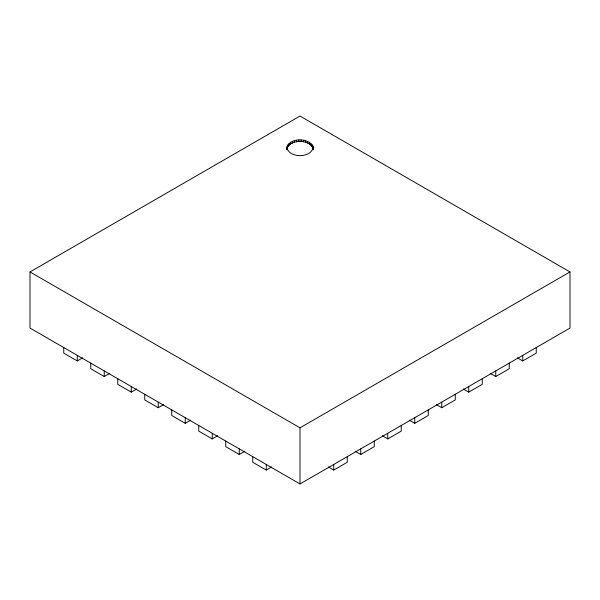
<?xml version="1.0" encoding="UTF-8"?>
<svg xmlns="http://www.w3.org/2000/svg" width="600" height="600" viewBox="0 0 600 600"><rect width="100%" height="100%" fill="white"/><g stroke="black" fill="none" stroke-linecap="round" stroke-linejoin="round"><path stroke-width="0.9" d="M286.785 147.067C288.472 158.498 311.528 158.498 313.215 147.067C309.248 136.718 286.41 137.34 286.785 149.985C288.472 138.547 311.528 138.547 313.215 149.985L313.215 147.067M30 271.942L300 116.055L570 271.942L570 328.058L300 483.945L30 328.058L30 271.942L300 427.822L570 271.942M63.75 347.543L63.75 353.16L77.25 360.952L82.718 357.795M90.75 363.135L90.75 368.745L104.25 376.538L109.718 373.38M117.75 378.72L117.75 384.33L131.25 392.13L136.718 388.965M144.75 394.312L144.75 399.923L158.25 407.715L163.718 404.558M171.75 409.897L171.75 415.507L185.25 423.308L190.718 420.143M198.75 425.49L198.75 431.1L212.25 438.893L217.718 435.735M225.75 441.075L225.75 446.685L239.25 454.478L244.718 451.32M252.75 456.66L252.75 462.278L266.25 470.07L271.718 466.912M328.282 466.912L333.75 470.07L347.25 462.278L347.25 456.66M355.282 451.32L360.75 454.478L374.25 446.685L374.25 441.075M382.282 435.735L387.75 438.893L401.25 431.1L401.25 425.49M409.283 420.143L414.75 423.308L428.25 415.507L428.25 409.897M436.283 404.558L441.75 407.715L455.25 399.923L455.25 394.312M463.283 388.965L468.75 392.13L482.25 384.33L482.25 378.72M490.283 373.38L495.75 376.538L509.25 368.745L509.25 363.135M517.283 357.795L522.75 360.952L536.25 353.16L536.25 347.543M522.75 355.343L522.75 360.952M495.75 370.928L495.75 376.538M468.75 386.513L468.75 392.13M441.75 402.105L441.75 407.715M414.75 417.69L414.75 423.308M387.75 433.283L387.75 438.893M360.75 448.868L360.75 454.478M333.75 464.46L333.75 470.07M312.817 145.748L312.817 147.337M312.022 144.495L312.022 146.078M310.868 143.34L310.868 144.922M309.382 142.32L309.382 143.903M307.612 141.458L307.612 143.04M305.61 140.79L305.61 142.373M303.435 140.333L303.435 141.915M301.155 140.1L301.155 141.683M300 427.822L300 483.945M298.845 140.1L298.845 141.683M296.565 140.333L296.565 141.915M294.39 140.79L294.39 142.373M292.388 141.458L292.388 143.04M290.618 142.32L290.618 143.903M289.132 143.34L289.132 144.922M287.978 144.495L287.978 146.078M287.183 145.748L287.183 147.337M266.25 464.46L266.25 470.07M239.25 448.868L239.25 454.478M212.25 433.283L212.25 438.893M185.25 417.69L185.25 423.308M158.25 402.105L158.25 407.715M131.25 386.513L131.25 392.13M104.25 370.928L104.25 376.538M77.25 355.343L77.25 360.952"/></g></svg>
